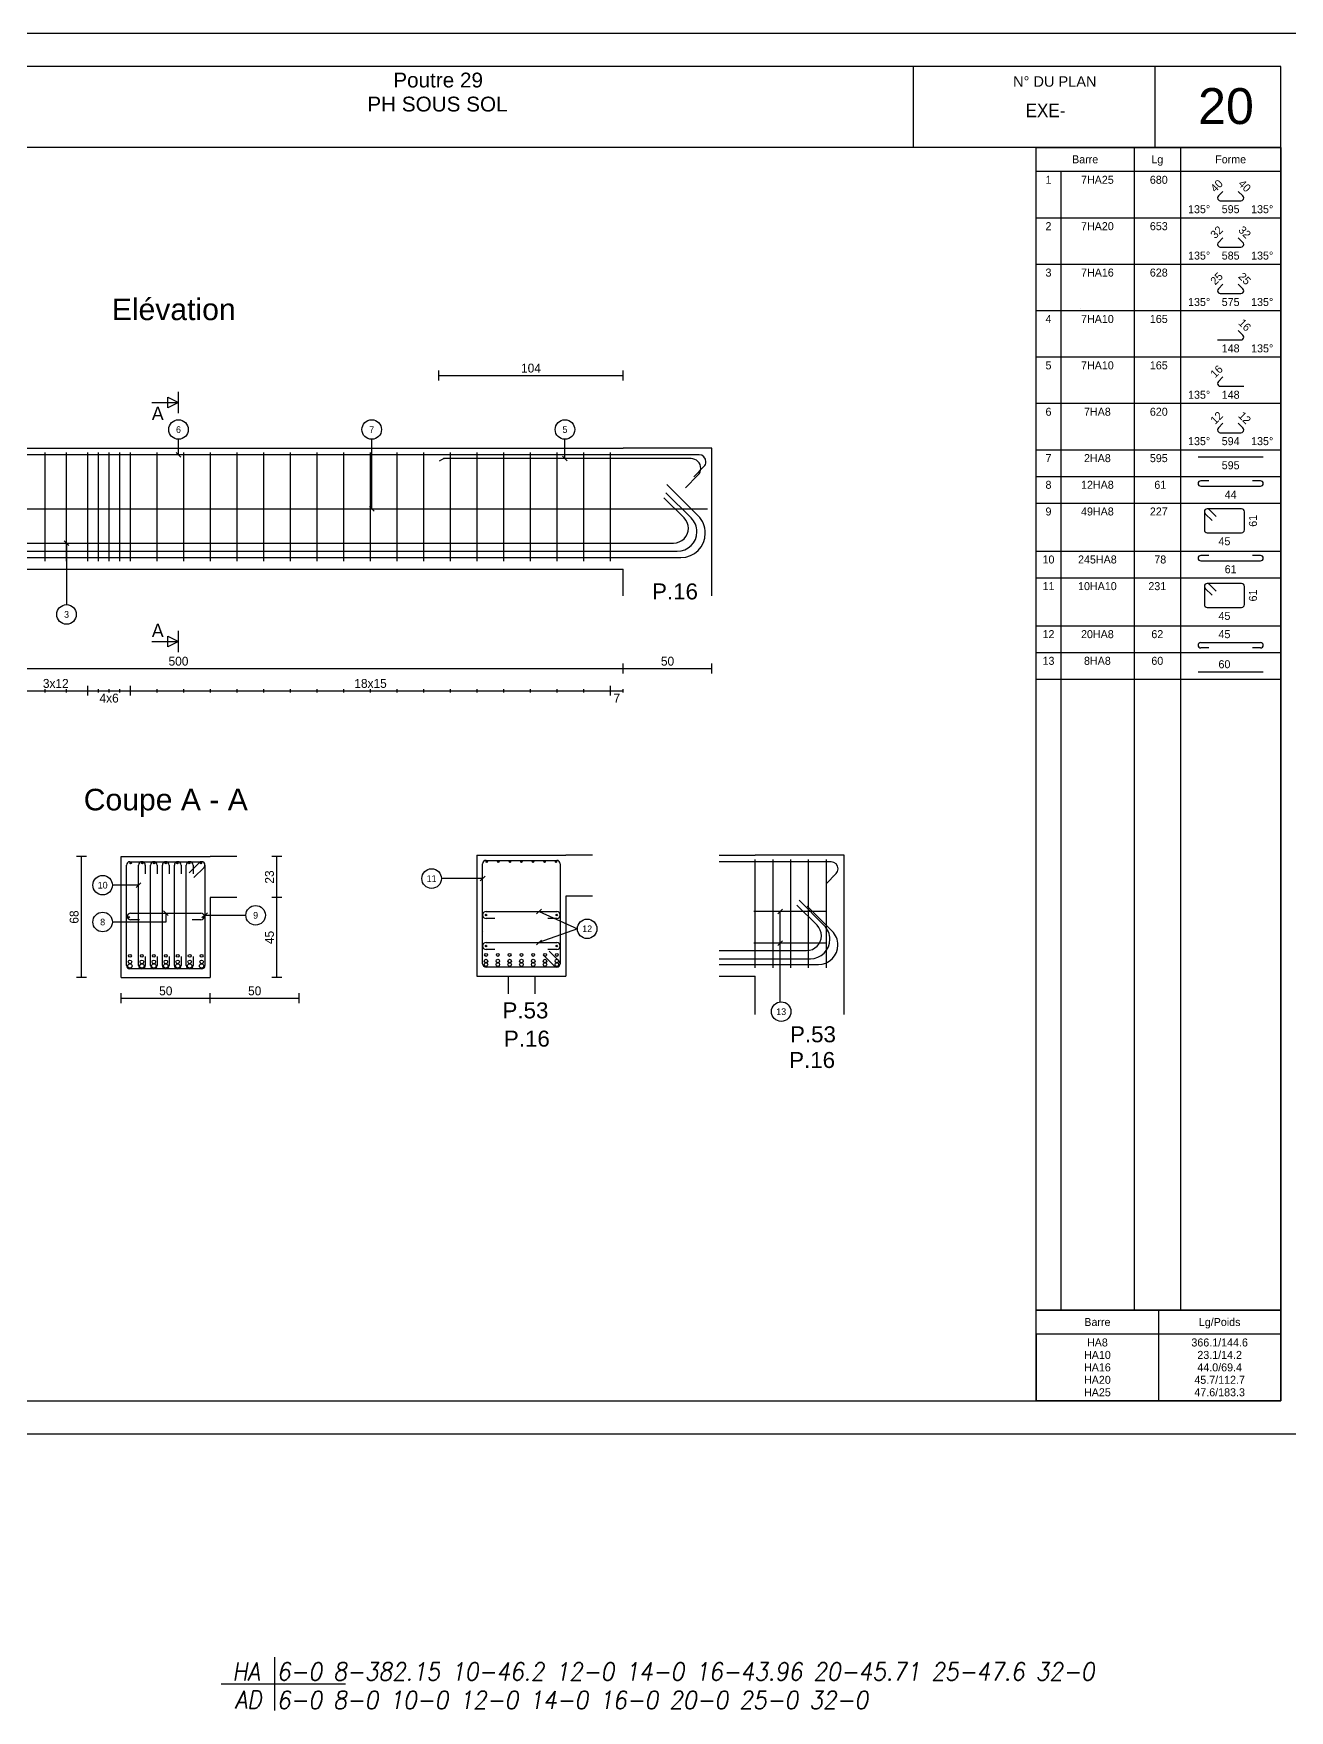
# Model space of a CAD drawing. Extents: x -12912 to 27386, y 1818 to 8189.
# Drawn here: x 10557 to 11263, y 3027 to 3971 of the extents above; entities that cross this region are included whole.
import ezdxf
from ezdxf.enums import TextEntityAlignment as Align

# ---------------------------------------------------------------- set-up
doc = ezdxf.new("R2010")
doc.units = 0
doc.header["$MEASUREMENT"] = 0
doc.layers.get('0').update_dxf_attribs({"linetype": 'CONTINUOUS'})
for name, color, linetype in [('1', 7, 'CONTINUOUS'), ('104', 7, 'CONTINUOUS'), ('173', 7, 'CONTINUOUS'), ('5', 7, 'CONTINUOUS'), ('6', 7, 'CONTINUOUS'), ('7', 7, 'CONTINUOUS'), ('GO-CARTOUCHE', 7, 'CONTINUOUS'), ('GO-TEXTE', 9, 'CONTINUOUS'), ('STR_TXT', 102, 'CONTINUOUS')]:
    doc.layers.add(name, color=color, linetype=linetype)
doc.styles.add('ARIAL', font='ARIAL.TTF')
doc.styles.add('Tableau', font='romans.shx', dxfattribs={"width": 0.9, "oblique": 10})
doc.styles.add('TEXTEBA', font='ARIAL.TTF')

# ---------------------------------------------------------------- blocks, each defined once
blk = doc.blocks.new('A$C2346579C')
at = {"layer": '173', "color": 173}
for points in [[(0, 1.9), (0, 1.9)], [(1.9, 3.8), (41.69, 3.8)], [(43.59, 1.9), (43.59, 1.9)], [(6.9, 0), (1.9, 0)], [(41.69, 0), (36.69, 0)]]:
    blk.add_lwpolyline(points, dxfattribs=at)
for centre, start, end in [((1.9, 1.9), 90, 180), ((1.9, 1.9), 180, 270), ((41.69, 1.9), 0, 90), ((41.69, 1.9), 270, 0)]:
    blk.add_arc(centre, 1.9, start, end, dxfattribs=at)
blk = doc.blocks.new('Smallsp')
at = {"layer": 'STR_TXT', "linetype": 'Continuous'}
for points in [[(0, 15), (0, -15)], [(-30, 0), (40, 0)]]:
    blk.add_lwpolyline(points, dxfattribs=at)
at = {"layer": 'STR_TXT', "linetype": 'Continuous', "style": 'Tableau', "oblique": 10, "width": 0.9}
for s, p in [('HA', (-23.6, 1.89)), ('AD', (-22.2, -13.94))]:
    blk.add_text(s, height=10, dxfattribs=at).set_placement(p)
for tag, p in [('SPAD', (1.4, 1.89)), ('SPHA', (1.4, -14.11))]:
    blk.add_attdef(tag, p, '', height=10, dxfattribs=at)

msp = doc.modelspace()

# ---------------------------------------------------------------- linework, layer by layer
at = {"color": 7, "linetype": 'Continuous'}
for p, q in [((10823.86, 3440.363), (10823.86, 3430.39)), ((10838.822, 3440.363), (10838.822, 3430.39))]:
    msp.add_line(p, q, dxfattribs=at)
at = {"layer": '1', "color": 1}
for points in [[(10930.715, 3699.256), (10913.038, 3716.933)], [(10922.762, 3698.102), (10911.448, 3709.416)], [(10926.771, 3698.061), (10912.629, 3712.203)], [(10340.993, 3703.183), (10935.993, 3703.183)], [(10925.193, 3692.233), (10925.193, 3692.233)], [(10929.993, 3690.283), (10929.993, 3690.283)], [(10934.743, 3689.533), (10934.743, 3689.533)], [(10357.993, 3679.283), (10918.993, 3679.283)], [(10360.093, 3683.933), (10916.893, 3683.933)], [(10355.993, 3675.783), (10920.993, 3675.783)], [(11001.58, 3468.891), (10987.438, 3483.033)], [(10609.702, 3473.9), (10609.702, 3473.9)], [(10611.602, 3475.8), (10651.102, 3475.8)], [(10616.602, 3472), (10611.602, 3472)], [(10651.102, 3472), (10646.102, 3472)], [(10653.002, 3473.9), (10653.002, 3473.9)], [(10997.571, 3468.932), (10986.257, 3480.245)], [(11006.08, 3465.641), (10991.938, 3479.783)], [(11000.002, 3463.063), (11000.002, 3463.063)], [(10942.443, 3454.763), (10991.702, 3454.763)], [(11004.802, 3461.113), (11004.802, 3461.113)], [(11009.302, 3457.863), (11009.302, 3457.863)], [(10942.443, 3450.113), (10993.802, 3450.113)], [(10942.443, 3446.863), (10998.302, 3446.863)]]:
    msp.add_lwpolyline(points, dxfattribs=at)
for centre, radius in [((10610.502, 3473.5), 0.4), ((10652.202, 3473.5), 0.4), ((10611.202, 3451.75), 0.8), ((10617.919, 3451.75), 0.8), ((10624.636, 3451.75), 0.8), ((10631.352, 3451.75), 0.8), ((10638.069, 3451.75), 0.8), ((10644.786, 3451.75), 0.8), ((10651.502, 3451.75), 0.8), ((10811.441, 3452.263), 0.8), ((10818.074, 3452.263), 0.8), ((10824.707, 3452.263), 0.8), ((10831.341, 3452.263), 0.8), ((10837.974, 3452.263), 0.8), ((10844.607, 3452.263), 0.8), ((10851.241, 3452.263), 0.8), ((10611.202, 3446.1), 1.25), ((10611.202, 3448.35), 1), ((10617.919, 3446.1), 1.25), ((10617.919, 3448.35), 1), ((10624.636, 3446.1), 1.25), ((10624.636, 3448.35), 1), ((10631.352, 3446.1), 1.25), ((10631.352, 3448.35), 1), ((10638.069, 3446.1), 1.25), ((10638.069, 3448.35), 1), ((10644.786, 3446.1), 1.25), ((10644.786, 3448.35), 1), ((10651.502, 3446.1), 1.25), ((10651.502, 3448.35), 1), ((10811.441, 3448.863), 1), ((10811.441, 3446.863), 1), ((10818.074, 3448.863), 1), ((10818.074, 3446.863), 1), ((10824.707, 3448.863), 1), ((10824.707, 3446.863), 1), ((10831.341, 3448.863), 1), ((10831.341, 3446.863), 1), ((10837.974, 3448.863), 1), ((10837.974, 3446.863), 1), ((10844.607, 3448.863), 1), ((10844.607, 3446.863), 1), ((10851.241, 3448.863), 1), ((10851.241, 3446.863), 1)]:
    msp.add_circle(centre, radius, dxfattribs=at)
for centre, radius, start, end in [((10916.893, 3692.233), 8.3, 0, 45), ((10918.993, 3690.283), 11, 0, 45), ((10920.993, 3689.533), 13.75, 0, 45), ((10916.893, 3692.233), 8.3, 270, 0), ((10918.993, 3690.283), 11, 270, 0), ((10920.993, 3689.533), 13.75, 270, 0), ((10611.602, 3473.9), 1.9, 90, 180), ((10611.602, 3473.9), 1.9, 180, 270), ((10651.102, 3473.9), 1.9, 0, 90), ((10651.102, 3473.9), 1.9, 270, 0), ((10991.702, 3463.063), 8.3, 270, 0), ((10991.702, 3463.063), 8.3, 0, 45), ((10993.802, 3461.113), 11, 0, 45), ((10998.302, 3457.863), 11, 0, 45), ((10993.802, 3461.113), 11, 270, 0), ((10998.302, 3457.863), 11, 270, 0)]:
    msp.add_arc(centre, radius, start, end, dxfattribs=at)
at = {"layer": '104', "color": 104}
for points in [[(10638.493, 3763.033), (10632.493, 3760.033), (10632.493, 3766.033), (10638.493, 3763.033)], [(10638.493, 3628.533), (10632.493, 3625.533), (10632.493, 3631.533), (10638.493, 3628.533)]]:
    msp.add_lwpolyline(points, close=True, dxfattribs=at)
for points in [[(10638.493, 3757.033), (10638.493, 3769.033)], [(10623.493, 3763.033), (10638.493, 3763.033)], [(10638.493, 3622.533), (10638.493, 3634.533)], [(10623.493, 3628.533), (10638.493, 3628.533)]]:
    msp.add_lwpolyline(points, dxfattribs=at)
at = {"layer": '173', "color": 173}
for p, q in [((11002.247, 3476.651), (10962.026, 3476.651)), ((11002.247, 3458.962), (10962.026, 3458.962))]:
    msp.add_line(p, q, dxfattribs=at)
for points in [[(11120.831, 3906.498), (11258.331, 3906.498), (11258.331, 3252.562), (11120.831, 3252.562), (11120.831, 3906.498)], [(11120.831, 3252.562), (11258.331, 3252.562), (11258.331, 3201.562), (11120.831, 3201.562), (11120.831, 3252.562)]]:
    msp.add_lwpolyline(points, close=True, dxfattribs=at)
for points in [[(11175.831, 3906.498), (11175.831, 3252.562)], [(11201.956, 3906.498), (11201.956, 3252.562)], [(11258.331, 3892.998), (11120.831, 3892.998)], [(11134.581, 3892.998), (11134.581, 3252.562)], [(11222.769, 3878.025), (11222.769, 3878.025)], [(11225.835, 3881.739), (11223.227, 3879.132)], [(11224.334, 3876.459), (11235.953, 3876.459)], [(11237.06, 3879.132), (11234.453, 3881.739)], [(11237.519, 3878.025), (11237.519, 3878.025)], [(11120.831, 3866.906), (11258.331, 3866.906)], [(11222.769, 3851.932), (11222.769, 3851.932)], [(11225.835, 3855.647), (11223.227, 3853.039)], [(11224.334, 3850.367), (11235.953, 3850.367)], [(11237.06, 3853.039), (11234.453, 3855.647)], [(11237.519, 3851.932), (11237.519, 3851.932)], [(11120.831, 3840.814), (11258.331, 3840.814)], [(11225.835, 3829.554), (11223.227, 3826.947)], [(11237.06, 3826.947), (11234.453, 3829.554)], [(11222.769, 3825.84), (11222.769, 3825.84)], [(11224.334, 3824.274), (11235.953, 3824.274)], [(11237.519, 3825.84), (11237.519, 3825.84)], [(11120.831, 3814.721), (11258.331, 3814.721)], [(11237.06, 3800.855), (11234.453, 3803.462)], [(11222.769, 3798.182), (11235.953, 3798.182)], [(11237.519, 3799.748), (11237.519, 3799.748)], [(11120.831, 3788.629), (11258.331, 3788.629)], [(11222.769, 3773.655), (11222.769, 3773.655)], [(11225.835, 3777.37), (11223.227, 3774.762)], [(11224.334, 3772.09), (11237.519, 3772.09)], [(11120.831, 3762.537), (11258.331, 3762.537)], [(11222.769, 3747.563), (11222.769, 3747.563)], [(11225.835, 3751.278), (11223.227, 3748.67)], [(11224.334, 3745.998), (11235.953, 3745.998)], [(11237.06, 3748.67), (11234.453, 3751.278)], [(11237.519, 3747.563), (11237.519, 3747.563)], [(11120.831, 3736.445), (11258.331, 3736.445)], [(10931.193, 3733.583), (10345.793, 3733.583)], [(10563.493, 3673.733), (10563.493, 3734.783)], [(10575.493, 3673.733), (10575.493, 3734.783)], [(10587.493, 3673.733), (10587.493, 3734.783)], [(10593.493, 3673.733), (10593.493, 3734.783)], [(10599.493, 3673.733), (10599.493, 3734.783)], [(10605.493, 3673.733), (10605.493, 3734.783)], [(10611.493, 3673.733), (10611.493, 3734.783)], [(10626.493, 3673.733), (10626.493, 3734.783)], [(10641.493, 3673.733), (10641.493, 3734.783)], [(10656.493, 3673.733), (10656.493, 3734.783)], [(10671.493, 3673.733), (10671.493, 3734.783)], [(10686.493, 3673.733), (10686.493, 3734.783)], [(10701.493, 3673.733), (10701.493, 3734.783)], [(10716.493, 3673.733), (10716.493, 3734.783)], [(10731.493, 3673.733), (10731.493, 3734.783)], [(10746.493, 3673.733), (10746.493, 3734.783)], [(10761.493, 3673.733), (10761.493, 3734.783)], [(10776.493, 3673.733), (10776.493, 3734.783)], [(10791.493, 3673.733), (10791.493, 3734.783)], [(10806.493, 3673.733), (10806.493, 3734.783)], [(10821.493, 3673.733), (10821.493, 3734.783)], [(10836.493, 3673.733), (10836.493, 3734.783)], [(10851.493, 3673.733), (10851.493, 3734.783)], [(10866.493, 3673.733), (10866.493, 3734.783)], [(10881.493, 3673.733), (10881.493, 3734.783)], [(10928.294, 3721.268), (10933.95, 3726.925)], [(10935.093, 3729.683), (10935.093, 3729.683)], [(11211.822, 3732.445), (11248.466, 3732.445)], [(11120.831, 3721.445), (11258.331, 3721.445)], [(11211.822, 3717.445), (11211.822, 3717.445)], [(11217.822, 3718.945), (11213.322, 3718.945)], [(11246.966, 3718.945), (11242.466, 3718.945)], [(11248.466, 3717.445), (11248.466, 3717.445)], [(11213.322, 3715.945), (11246.966, 3715.945)], [(11120.831, 3706.445), (11258.331, 3706.445)], [(11215.369, 3701.575), (11215.369, 3691.315)], [(11215.369, 3701.575), (11215.369, 3701.575)], [(11215.843, 3700.429), (11219.662, 3696.611)], [(11216.989, 3703.195), (11216.989, 3703.195)], [(11236.299, 3703.195), (11216.989, 3703.195)], [(11221.953, 3698.902), (11218.134, 3702.72)], [(11237.919, 3691.315), (11237.919, 3701.575)], [(11216.989, 3689.695), (11236.299, 3689.695)], [(11120.831, 3679.445), (11258.331, 3679.445)], [(11211.822, 3675.445), (11211.822, 3675.445)], [(11217.822, 3676.945), (11213.322, 3676.945)], [(11213.322, 3673.945), (11246.966, 3673.945)], [(11246.966, 3676.945), (11242.466, 3676.945)], [(11248.466, 3675.445), (11248.466, 3675.445)], [(11120.831, 3664.445), (11258.331, 3664.445)], [(11120.831, 3664.445), (11258.331, 3664.445)], [(11215.369, 3659.575), (11215.369, 3649.315)], [(11215.369, 3659.575), (11215.369, 3659.575)], [(11216.989, 3661.195), (11216.989, 3661.195)], [(11236.299, 3661.195), (11216.989, 3661.195)], [(11221.953, 3656.902), (11218.134, 3660.72)], [(11237.919, 3649.315), (11237.919, 3659.575)], [(11215.843, 3658.429), (11219.662, 3654.611)], [(11216.989, 3647.695), (11236.299, 3647.695)], [(11120.831, 3637.445), (11258.331, 3637.445)], [(11120.831, 3637.445), (11258.331, 3637.445)], [(11120.831, 3637.445), (11258.331, 3637.445)], [(11120.831, 3637.445), (11258.331, 3637.445)], [(11120.831, 3637.445), (11258.331, 3637.445)], [(11120.831, 3637.445), (11258.331, 3637.445)], [(11120.831, 3637.445), (11258.331, 3637.445)], [(11120.831, 3637.445), (11258.331, 3637.445)], [(11120.831, 3637.445), (11258.331, 3637.445)], [(11120.831, 3637.445), (11258.331, 3637.445)], [(11120.831, 3622.445), (11258.331, 3622.445)], [(11211.822, 3626.445), (11211.822, 3626.445)], [(11213.322, 3627.945), (11246.966, 3627.945)], [(11217.822, 3624.945), (11213.322, 3624.945)], [(11246.966, 3624.945), (11242.466, 3624.945)], [(11248.466, 3626.445), (11248.466, 3626.445)], [(11120.831, 3607.445), (11258.331, 3607.445)], [(11120.831, 3607.445), (11258.331, 3607.445)], [(11211.822, 3611.445), (11248.466, 3611.445)], [(10609.302, 3446.35), (10609.302, 3502.8)], [(10611.202, 3504.7), (10651.502, 3504.7)], [(10616.019, 3446.35), (10616.019, 3502.8)], [(10617.919, 3504.7), (10617.919, 3504.7)], [(10619.819, 3502.8), (10619.819, 3497.8)], [(10622.736, 3446.35), (10622.736, 3502.8)], [(10624.636, 3504.7), (10624.636, 3504.7)], [(10626.536, 3502.8), (10626.536, 3497.8)], [(10629.452, 3446.35), (10629.452, 3502.8)], [(10631.352, 3504.7), (10631.352, 3504.7)], [(10633.252, 3502.8), (10633.252, 3497.8)], [(10636.169, 3446.35), (10636.169, 3502.8)], [(10638.069, 3504.7), (10638.069, 3504.7)], [(10639.969, 3502.8), (10639.969, 3497.8)], [(10642.886, 3446.35), (10642.886, 3502.8)], [(10644.502, 3498.487), (10650.159, 3504.144)], [(10644.786, 3504.7), (10644.786, 3504.7)], [(10646.686, 3502.8), (10646.686, 3497.8)], [(10652.846, 3501.457), (10647.189, 3495.8)], [(10651.502, 3504.7), (10651.502, 3504.7)], [(10653.402, 3502.8), (10653.402, 3446.35)], [(10653.402, 3502.8), (10653.402, 3502.8)], [(10809.541, 3447.363), (10809.541, 3503.563)], [(10811.441, 3505.463), (10851.241, 3505.463)], [(10818.074, 3505.463), (10818.074, 3505.463)], [(10824.707, 3505.463), (10824.707, 3505.463)], [(10831.341, 3505.463), (10831.341, 3505.463)], [(10837.974, 3505.463), (10837.974, 3505.463)], [(10844.607, 3505.463), (10844.607, 3505.463)], [(10851.241, 3505.463), (10851.241, 3505.463)], [(10853.141, 3503.563), (10853.141, 3447.363)], [(10853.141, 3503.563), (10853.141, 3503.563)], [(11005.502, 3504.663), (10942.443, 3504.663)], [(10962.802, 3445.063), (10962.802, 3505.863)], [(10972.802, 3445.063), (10972.802, 3505.863)], [(10982.802, 3445.063), (10982.802, 3505.863)], [(10992.802, 3445.063), (10992.802, 3505.863)], [(11002.802, 3445.063), (11002.802, 3505.863)], [(11009.402, 3500.763), (11009.402, 3500.763)], [(11002.603, 3492.348), (11008.26, 3498.005)], [(10810.215, 3465.673), (10810.215, 3465.673)], [(10852.584, 3448.706), (10846.927, 3454.363)], [(10651.502, 3444.45), (10611.202, 3444.45)], [(10617.919, 3444.45), (10617.919, 3444.45)], [(10619.819, 3451.35), (10619.819, 3446.35)], [(10624.636, 3444.45), (10624.636, 3444.45)], [(10626.536, 3451.35), (10626.536, 3446.35)], [(10631.352, 3444.45), (10631.352, 3444.45)], [(10633.252, 3451.35), (10633.252, 3446.35)], [(10638.069, 3444.45), (10638.069, 3444.45)], [(10639.969, 3451.35), (10639.969, 3446.35)], [(10644.786, 3444.45), (10644.786, 3444.45)], [(10646.686, 3451.35), (10646.686, 3446.35)], [(10851.241, 3445.463), (10811.441, 3445.463)], [(10818.074, 3445.463), (10818.074, 3445.463)], [(10824.707, 3445.463), (10824.707, 3445.463)], [(10831.341, 3445.463), (10831.341, 3445.463)], [(10837.974, 3445.463), (10837.974, 3445.463)], [(10844.24, 3451.676), (10849.897, 3446.019)], [(10844.607, 3445.463), (10844.607, 3445.463)], [(11189.581, 3252.562), (11189.581, 3201.562)], [(11258.331, 3239.062), (11120.831, 3239.062)], [(11120.831, 3239.062), (11120.831, 3201.562)]]:
    msp.add_lwpolyline(points, dxfattribs=at)
for centre in [(10611.602, 3503.9), (10618.186, 3503.9), (10624.769, 3503.9), (10631.352, 3503.9), (10637.936, 3503.9), (10644.519, 3503.9), (10651.102, 3503.9), (10811.841, 3504.663), (10818.341, 3504.663), (10824.841, 3504.663), (10831.341, 3504.663), (10837.841, 3504.663), (10844.341, 3504.663), (10850.841, 3504.663), (10811.441, 3474.736), (10851.231, 3474.736), (10811.441, 3457.299), (10851.231, 3457.299)]:
    msp.add_circle(centre, 0.4, dxfattribs=at)
for centre, radius, start, end in [((11224.334, 3878.025), 1.566, 135, 180), ((11224.334, 3878.025), 1.566, 180, 270), ((11235.953, 3878.025), 1.566, 270, 0), ((11235.953, 3878.025), 1.566, 0, 45), ((11224.334, 3851.932), 1.566, 135, 180), ((11224.334, 3851.932), 1.566, 180, 270), ((11235.953, 3851.932), 1.566, 270, 0), ((11235.953, 3851.932), 1.566, 0, 45), ((11224.334, 3825.84), 1.566, 135, 180), ((11224.334, 3825.84), 1.566, 180, 270), ((11235.953, 3825.84), 1.566, 270, 0), ((11235.953, 3825.84), 1.566, 0, 45), ((11235.953, 3799.748), 1.566, 270, 0), ((11235.953, 3799.748), 1.566, 0, 45), ((11224.334, 3773.655), 1.566, 135, 180), ((11224.334, 3773.655), 1.566, 180, 270), ((11224.334, 3747.563), 1.566, 135, 180), ((11224.334, 3747.563), 1.566, 180, 270), ((11235.953, 3747.563), 1.566, 270, 0), ((11235.953, 3747.563), 1.566, 0, 45), ((10931.193, 3729.683), 3.9, 0, 90), ((10931.193, 3729.683), 3.9, 315, 0), ((11213.322, 3717.445), 1.5, 90, 180), ((11213.322, 3717.445), 1.5, 180, 270), ((11246.966, 3717.445), 1.5, 0, 90), ((11246.966, 3717.445), 1.5, 270, 0), ((11216.989, 3701.575), 1.62, 90, 180), ((11216.989, 3701.575), 1.62, 180, 225), ((11216.989, 3701.575), 1.62, 45, 90), ((11236.299, 3701.575), 1.62, 0, 90), ((11216.989, 3691.315), 1.62, 180, 270), ((11236.299, 3691.315), 1.62, 270, 0), ((11213.322, 3675.445), 1.5, 90, 180), ((11213.322, 3675.445), 1.5, 180, 270), ((11246.966, 3675.445), 1.5, 0, 90), ((11246.966, 3675.445), 1.5, 270, 0), ((11216.989, 3659.575), 1.62, 90, 180), ((11216.989, 3659.575), 1.62, 180, 225), ((11216.989, 3659.575), 1.62, 45, 90), ((11236.299, 3659.575), 1.62, 0, 90), ((11216.989, 3649.315), 1.62, 180, 270), ((11236.299, 3649.315), 1.62, 270, 0), ((11213.322, 3626.445), 1.5, 90, 180), ((11213.322, 3626.445), 1.5, 180, 270), ((11246.966, 3626.445), 1.5, 0, 90), ((11246.966, 3626.445), 1.5, 270, 0), ((10611.202, 3502.8), 1.9, 90, 180), ((10617.919, 3502.8), 1.9, 90, 180), ((10617.919, 3502.8), 1.9, 0, 90), ((10624.636, 3502.8), 1.9, 90, 180), ((10624.636, 3502.8), 1.9, 0, 90), ((10631.352, 3502.8), 1.9, 90, 180), ((10631.352, 3502.8), 1.9, 0, 90), ((10638.069, 3502.8), 1.9, 90, 180), ((10638.069, 3502.8), 1.9, 0, 90), ((10644.786, 3502.8), 1.9, 90, 180), ((10644.786, 3502.8), 1.9, 0, 90), ((10651.502, 3502.8), 1.9, 90, 135), ((10651.502, 3502.8), 1.9, 0, 90), ((10651.502, 3502.8), 1.9, 315, 0), ((10811.441, 3503.563), 1.9, 90, 180), ((10851.241, 3503.563), 1.9, 0, 90), ((11005.502, 3500.763), 3.9, 0, 90), ((11005.502, 3500.763), 3.9, 315, 0), ((10611.202, 3446.35), 1.9, 180, 270), ((10617.919, 3446.35), 1.9, 180, 270), ((10617.919, 3446.35), 1.9, 270, 0), ((10624.636, 3446.35), 1.9, 180, 270), ((10624.636, 3446.35), 1.9, 270, 0), ((10631.352, 3446.35), 1.9, 180, 270), ((10631.352, 3446.35), 1.9, 270, 0), ((10638.069, 3446.35), 1.9, 180, 270), ((10638.069, 3446.35), 1.9, 270, 0), ((10644.786, 3446.35), 1.9, 180, 270), ((10644.786, 3446.35), 1.9, 270, 0), ((10651.502, 3446.35), 1.9, 270, 0), ((10811.441, 3447.363), 1.9, 180, 270), ((10851.241, 3447.363), 1.9, 225, 270), ((10851.241, 3447.363), 1.9, 270, 0), ((10851.241, 3447.363), 1.9, 0, 45)]:
    msp.add_arc(centre, radius, start, end, dxfattribs=at)
at = {"layer": '5', "color": 5}
for points in [[(11145.573, 3816.119), (11145.573, 3816.119)], [(10784.912, 3775.45), (10784.912, 3780.95)], [(10784.912, 3778.2), (10888.493, 3778.2)], [(10888.493, 3775.45), (10888.493, 3780.95)], [(10787.644, 3731.433), (10785.162, 3730)], [(10926.693, 3731.433), (10787.644, 3731.433)], [(10923.511, 3714.973), (10930.582, 3722.044)], [(10388.493, 3613.366), (10888.493, 3613.366)], [(10888.493, 3610.616), (10888.493, 3616.116)], [(10888.493, 3613.366), (10938.493, 3613.366)], [(10938.493, 3610.616), (10938.493, 3616.116)], [(10587.493, 3598.116), (10587.493, 3603.616)], [(10611.493, 3598.116), (10611.493, 3603.616)], [(10881.493, 3598.116), (10881.493, 3603.616)], [(10551.493, 3600.866), (10563.493, 3600.866)], [(10551.493, 3600.866), (10587.493, 3600.866)], [(10563.493, 3599.95), (10563.493, 3601.783)], [(10563.493, 3600.866), (10575.493, 3600.866)], [(10575.493, 3599.95), (10575.493, 3601.783)], [(10575.493, 3600.866), (10587.493, 3600.866)], [(10587.493, 3599.95), (10587.493, 3601.783)], [(10587.493, 3600.866), (10593.493, 3600.866)], [(10587.493, 3600.866), (10611.493, 3600.866)], [(10593.493, 3599.95), (10593.493, 3601.783)], [(10593.493, 3600.866), (10599.493, 3600.866)], [(10599.493, 3599.95), (10599.493, 3601.783)], [(10599.493, 3600.866), (10605.493, 3600.866)], [(10605.493, 3599.95), (10605.493, 3601.783)], [(10605.493, 3600.866), (10611.493, 3600.866)], [(10611.493, 3599.95), (10611.493, 3601.783)], [(10611.493, 3600.866), (10626.493, 3600.866)], [(10611.493, 3600.866), (10881.493, 3600.866)], [(10626.493, 3599.95), (10626.493, 3601.783)], [(10626.493, 3600.866), (10641.493, 3600.866)], [(10641.493, 3599.95), (10641.493, 3601.783)], [(10641.493, 3600.866), (10656.493, 3600.866)], [(10656.493, 3599.95), (10656.493, 3601.783)], [(10656.493, 3600.866), (10671.493, 3600.866)], [(10671.493, 3599.95), (10671.493, 3601.783)], [(10671.493, 3600.866), (10686.493, 3600.866)], [(10686.493, 3599.95), (10686.493, 3601.783)], [(10686.493, 3600.866), (10701.493, 3600.866)], [(10701.493, 3599.95), (10701.493, 3601.783)], [(10701.493, 3600.866), (10716.493, 3600.866)], [(10716.493, 3599.95), (10716.493, 3601.783)], [(10716.493, 3600.866), (10731.493, 3600.866)], [(10731.493, 3599.95), (10731.493, 3601.783)], [(10731.493, 3600.866), (10746.493, 3600.866)], [(10746.493, 3599.95), (10746.493, 3601.783)], [(10746.493, 3600.866), (10761.493, 3600.866)], [(10761.493, 3599.95), (10761.493, 3601.783)], [(10761.493, 3600.866), (10776.493, 3600.866)], [(10776.493, 3599.95), (10776.493, 3601.783)], [(10776.493, 3600.866), (10791.493, 3600.866)], [(10791.493, 3599.95), (10791.493, 3601.783)], [(10791.493, 3600.866), (10806.493, 3600.866)], [(10806.493, 3599.95), (10806.493, 3601.783)], [(10806.493, 3600.866), (10821.493, 3600.866)], [(10821.493, 3599.95), (10821.493, 3601.783)], [(10821.493, 3600.866), (10836.493, 3600.866)], [(10836.493, 3599.95), (10836.493, 3601.783)], [(10836.493, 3600.866), (10851.493, 3600.866)], [(10851.493, 3599.95), (10851.493, 3601.783)], [(10851.493, 3600.866), (10866.493, 3600.866)], [(10866.493, 3599.95), (10866.493, 3601.783)], [(10866.493, 3600.866), (10881.493, 3600.866)], [(10881.493, 3599.95), (10881.493, 3601.783)], [(10881.493, 3600.866), (10888.493, 3600.866)], [(10888.493, 3599.95), (10888.493, 3601.783)], [(10586.686, 3507.6), (10581.186, 3507.6)], [(10583.936, 3439.6), (10583.936, 3507.6)], [(10696.519, 3507.6), (10691.019, 3507.6)], [(10693.769, 3484.6), (10693.769, 3507.6)], [(11006.502, 3497.013), (11006.502, 3497.013)], [(10696.519, 3484.6), (10691.019, 3484.6)], [(10693.769, 3439.6), (10693.769, 3484.6)], [(10586.686, 3439.6), (10581.186, 3439.6)], [(10696.519, 3439.6), (10691.019, 3439.6)], [(10606.352, 3425.183), (10606.352, 3430.683)], [(10606.352, 3427.933), (10656.352, 3427.933)], [(10656.352, 3425.183), (10656.352, 3430.683)], [(10656.352, 3427.933), (10706.352, 3427.933)], [(10706.352, 3425.183), (10706.352, 3430.683)]]:
    msp.add_lwpolyline(points, dxfattribs=at)
for start, end in [(0, 90), (315, 0)]:
    msp.add_arc((10926.693, 3725.933), 5.5, start, end, dxfattribs=at)
msp.add_point((10787.644, 3731.433), dxfattribs=at)
at = {"layer": '6', "color": 6}
for points in [[(10637.167, 3734.909), (10639.818, 3732.257)], [(10638.493, 3733.583), (10638.493, 3742.283)], [(10747.148, 3703.183), (10747.148, 3742.283)], [(10855.803, 3731.433), (10855.803, 3742.283)], [(10854.477, 3732.759), (10857.128, 3730.107)], [(10745.822, 3704.509), (10748.473, 3701.857)], [(10576.876, 3682.607), (10574.224, 3685.259)], [(10575.55, 3683.933), (10575.55, 3649.283)], [(10616.019, 3491.51), (10601.352, 3491.51)], [(10614.693, 3490.184), (10617.345, 3492.836)], [(10809.541, 3495.227), (10786.341, 3495.227)], [(10808.215, 3493.901), (10810.867, 3496.553)], [(10632.678, 3474.474), (10630.027, 3477.126)], [(10631.352, 3475.8), (10631.352, 3470.8)], [(10654.728, 3475.901), (10652.077, 3473.249)], [(10653.402, 3474.575), (10676.352, 3474.575)], [(10842.546, 3477.962), (10839.895, 3475.31)], [(10841.221, 3476.636), (10862.815, 3466.878)], [(10978.13, 3477.962), (10975.478, 3475.31)], [(10976.804, 3425.854), (10976.804, 3476.651)], [(10631.352, 3470.8), (10601.352, 3470.8)], [(10862.815, 3466.878), (10841.183, 3459.199)], [(10842.546, 3460.524), (10839.895, 3457.873)], [(10978.13, 3460.288), (10975.478, 3457.636)]]:
    msp.add_lwpolyline(points, dxfattribs=at)
for centre in [(10638.493, 3747.783), (10747.148, 3747.783), (10855.803, 3747.783), (10575.55, 3643.783), (10780.841, 3495.227), (10595.852, 3491.51), (10595.852, 3470.8), (10681.852, 3474.575), (10868.314, 3466.964), (10977.412, 3420.388)]:
    msp.add_circle(centre, 5.5, dxfattribs=at)
at = {"layer": '7', "color": 7}
for points in [[(10388.493, 3737.283), (10888.493, 3737.283)], [(10938.493, 3737.283), (10888.493, 3737.283)], [(10938.493, 3737.283), (10913.493, 3737.283)], [(10938.493, 3654.283), (10938.493, 3737.283)], [(10388.493, 3669.283), (10888.493, 3669.283)], [(10888.493, 3654.283), (10888.493, 3669.283)], [(10938.493, 3654.283), (10938.493, 3669.283)], [(10606.352, 3507.6), (10656.352, 3507.6)], [(10606.352, 3439.6), (10606.352, 3507.6)], [(10671.352, 3507.6), (10656.352, 3507.6)], [(10806.341, 3508.363), (10856.341, 3508.363)], [(10806.341, 3508.363), (10806.341, 3440.363)], [(10871.341, 3508.363), (10856.341, 3508.363)], [(10942.443, 3508.363), (10962.802, 3508.363)], [(11012.802, 3508.363), (10962.802, 3508.363)], [(11012.802, 3508.363), (10987.802, 3508.363)], [(11012.802, 3418.779), (11012.802, 3508.363)], [(10671.352, 3484.6), (10656.352, 3484.6)], [(10656.352, 3484.6), (10656.352, 3439.6)], [(10871.341, 3485.363), (10856.341, 3485.363)], [(10856.341, 3485.363), (10856.341, 3440.363)], [(10606.352, 3439.6), (10656.352, 3439.6)], [(10806.341, 3440.363), (10856.341, 3440.363)], [(10942.443, 3440.363), (10962.802, 3440.363)], [(10962.802, 3418.779), (10962.802, 3440.363)], [(11012.802, 3418.779), (11012.802, 3440.363)]]:
    msp.add_lwpolyline(points, dxfattribs=at)
at = {"layer": 'GO-CARTOUCHE', "linetype": 'Continuous'}
for points in [[(11276.89, 3183.004), (11276.89, 3970.504), (10163.254, 3970.504), (10163.254, 3183.004)], [(11258.331, 3201.562), (11258.331, 3951.945), (10181.812, 3951.945), (10181.812, 3201.562)]]:
    msp.add_lwpolyline(points, close=True, dxfattribs=at)
at = {"layer": 'GO-TEXTE', "color": 7}
for points in [[(11051.528, 3951.945), (11051.528, 3906.498)], [(11187.587, 3951.945), (11187.587, 3906.498)], [(11258.331, 3906.498), (10181.812, 3906.498)]]:
    msp.add_lwpolyline(points, dxfattribs=at)

# ---------------------------------------------------------------- block references
at = {"color": 7, "linetype": 'Continuous'}
for p in [(10809.541, 3472.836), (10809.541, 3455.399)]:
    msp.add_blockref('A$C2346579C', p, dxfattribs=at)
at = {"layer": 'STR_TXT', "linetype": 'Continuous'}
msp.add_blockref('Smallsp', (10692.403, 3042.345), dxfattribs=at).add_auto_attribs({'SPHA': '6-0 8-0 10-0 12-0 14-0 16-0 20-0 25-0 32-0 ', 'SPAD': '6-0 8-382.15 10-46.2 12-0 14-0 16-43.96 20-45.71 25-47.6 32-0 '})

# ---------------------------------------------------------------- texts
at = {"style": 'ARIAL'}
for s, height, p in [('Elévation', 12.1293, (10635.806, 3815.388)), ('Coupe A - A', 12.12935, (10631.352, 3539.651))]:
    msp.add_text(s, height=height, dxfattribs=at).set_placement(p, align=Align.MIDDLE_CENTER)
for s, p in [('P.16', (10904.794, 3661.225)), ('P.53', (10820.691, 3425.567)), ('P.16', (10821.489, 3409.687)), ('P.53', (10982.367, 3412.137)), ('P.16', (10981.88, 3397.683))]:
    msp.add_text(s, height=8.9847, dxfattribs=at).set_placement(p, align=Align.TOP_LEFT)
at = {"layer": '104', "color": 104}
msp.add_text('A', height=7.5, dxfattribs=at).set_placement((10623.493, 3760.562), align=Align.TOP_LEFT)
msp.add_text('A', height=7.5, dxfattribs=at).set_placement((10623.493, 3631.004))
at = {"layer": '173', "color": 173}
for s, p in [('Barre', (11148.331, 3899.748)), ('Lg', (11188.894, 3899.748)), ('Forme', (11230.144, 3899.748)), ('Barre', (11155.206, 3245.812)), ('Lg/Poids', (11223.956, 3245.812))]:
    msp.add_text(s, height=4.5, dxfattribs=at).set_placement(p, align=Align.MIDDLE_CENTER)
for s, p in [('1', (11127.706, 3890.498)), ('7HA25', (11155.206, 3890.498)), (' 680', (11188.894, 3890.498)), ('595', (11230.144, 3873.959)), ('2', (11127.706, 3864.406)), ('7HA20', (11155.206, 3864.406)), (' 653', (11188.894, 3864.406)), ('585', (11230.144, 3847.867)), ('3', (11127.706, 3838.314)), ('7HA16', (11155.206, 3838.314)), (' 628', (11188.894, 3838.314)), ('575', (11230.144, 3821.774)), ('4', (11127.706, 3812.221)), ('7HA10', (11155.206, 3812.221)), (' 165', (11188.894, 3812.221)), ('148', (11230.144, 3795.682)), ('5', (11127.706, 3786.129)), ('7HA10', (11155.206, 3786.129)), (' 165', (11188.894, 3786.129)), ('148', (11230.144, 3769.59)), ('6', (11127.706, 3760.037)), ('7HA8', (11155.206, 3760.037)), (' 620', (11188.894, 3760.037)), ('594', (11230.144, 3743.498)), ('7', (11127.706, 3733.945)), ('2HA8', (11155.206, 3733.945)), (' 595', (11188.894, 3733.945)), ('595', (11230.144, 3729.945)), ('8', (11127.706, 3718.945)), ('12HA8', (11155.206, 3718.945)), ('  61', (11188.894, 3718.945)), ('44', (11230.144, 3713.445)), ('9', (11127.706, 3703.945)), ('49HA8', (11155.206, 3703.945)), (' 227', (11188.894, 3703.945)), ('45', (11226.644, 3687.195)), ('10', (11127.706, 3676.945)), ('245HA8', (11155.206, 3676.945)), ('  78', (11188.894, 3676.945)), ('61', (11230.144, 3671.445)), ('11', (11127.706, 3661.945)), ('10HA10', (11155.206, 3661.945)), ('231', (11188.894, 3661.945)), ('45', (11226.644, 3645.195)), ('12', (11127.706, 3634.945)), ('20HA8', (11155.206, 3634.945)), ('62', (11188.894, 3634.945)), ('45', (11226.644, 3634.945)), ('13', (11127.706, 3619.945)), ('8HA8', (11155.206, 3619.945)), ('60', (11188.894, 3619.945)), ('60', (11226.644, 3618.031)), ('HA8', (11155.206, 3236.562)), ('366.1/144.6', (11223.956, 3236.562)), ('HA10', (11155.206, 3229.562)), ('23.1/14.2', (11223.956, 3229.562)), ('HA16', (11155.206, 3222.562)), ('44.0/69.4', (11223.956, 3222.562)), ('HA20', (11155.206, 3215.562)), ('HA25', (11155.206, 3208.562)), ('45.7/112.7', (11223.956, 3215.562)), ('47.6/183.3', (11223.956, 3208.562))]:
    msp.add_text(s, height=4.5, dxfattribs=at).set_placement(p, align=Align.TOP_CENTER)
for s, p in [('40', (11221.459, 3880.899)), ('32', (11221.459, 3854.807)), ('25', (11221.459, 3828.715)), ('16', (11221.459, 3776.53)), ('12', (11221.459, 3750.438))]:
    msp.add_text(s, height=4.5, rotation=45, dxfattribs=at).set_placement(p)
for s, p in [('40', (11238.828, 3880.899)), ('32', (11238.828, 3854.807)), ('25', (11238.828, 3828.715)), ('16', (11238.828, 3802.622)), ('12', (11238.828, 3750.438))]:
    msp.add_text(s, height=4.5, rotation=315, dxfattribs=at).set_placement(p, align=Align.RIGHT)
for p in [(11218.644, 3873.959), (11218.644, 3847.867), (11218.644, 3821.774), (11218.644, 3769.59), (11218.644, 3743.498)]:
    msp.add_text('135°', height=4.5, dxfattribs=at).set_placement(p, align=Align.TOP_RIGHT)
for p in [(11241.644, 3873.959), (11241.644, 3847.867), (11241.644, 3821.774), (11241.644, 3795.682), (11241.644, 3743.498)]:
    msp.add_text('135°', height=4.5, dxfattribs=at).set_placement(p, align=Align.TOP_LEFT)
for p in [(11240.419, 3696.445), (11240.419, 3654.445)]:
    msp.add_text('61', height=4.5, rotation=90, dxfattribs=at).set_placement(p, align=Align.TOP_CENTER)
at = {"layer": '5', "color": 5}
for s, p in [('104', (10836.703, 3779.832)), ('500', (10638.493, 3614.998)), ('50', (10913.493, 3614.998)), ('3x12', (10569.493, 3602.498)), ('18x15', (10746.493, 3602.498)), ('50', (10631.352, 3429.566)), ('50', (10681.352, 3429.566))]:
    msp.add_text(s, height=5, dxfattribs=at).set_placement(p, align=Align.CENTER)
for s, p in [('4x6', (10599.493, 3599.234)), ('7', (10884.993, 3599.234))]:
    msp.add_text(s, height=5, dxfattribs=at).set_placement(p, align=Align.TOP_CENTER)
for s, p in [('23', (10692.137, 3496.1)), ('68', (10582.304, 3473.6)), ('45', (10692.137, 3462.1))]:
    msp.add_text(s, height=5, rotation=90, dxfattribs=at).set_placement(p, align=Align.CENTER)
at = {"layer": '6', "color": 6}
for s, p in [('6', (10638.493, 3747.783)), ('7', (10747.148, 3747.783)), ('5', (10855.803, 3747.783)), ('3', (10575.55, 3643.783)), ('10', (10595.852, 3491.51)), ('11', (10780.841, 3495.227)), ('8', (10595.852, 3470.8)), ('9', (10681.852, 3474.575)), ('12', (10868.314, 3466.964)), ('13', (10977.412, 3420.388))]:
    msp.add_text(s, height=3.75, dxfattribs=at).set_placement(p, align=Align.MIDDLE_CENTER)
at = {"layer": 'GO-CARTOUCHE', "color": 2, "style": 'TEXTEBA'}
msp.add_text('20', height=20.1986, dxfattribs=at).set_placement((11211.807, 3919.597))
at = {"layer": 'GO-CARTOUCHE', "color": 2, "style": 'TEXTEBA', "width": 0.9}
msp.add_text('EXE-', height=7.6364, dxfattribs=at).set_placement((11126.031, 3923.43), align=Align.CENTER)
at = {"layer": 'GO-TEXTE', "color": 2, "style": 'TEXTEBA'}
for s, height, p in [('Poutre 29', 8.3314, (10759.265, 3940.178)), ('PH SOUS SOL', 8.33139, (10744.674, 3926.664))]:
    msp.add_text(s, height=height, dxfattribs=at).set_placement(p)
at = {"layer": 'GO-TEXTE', "style": 'TEXTEBA'}
msp.add_text('N° DU PLAN', height=5.8564, dxfattribs=at).set_placement((11131.254, 3940.602), align=Align.CENTER)

doc.saveas('drawing.dxf')
